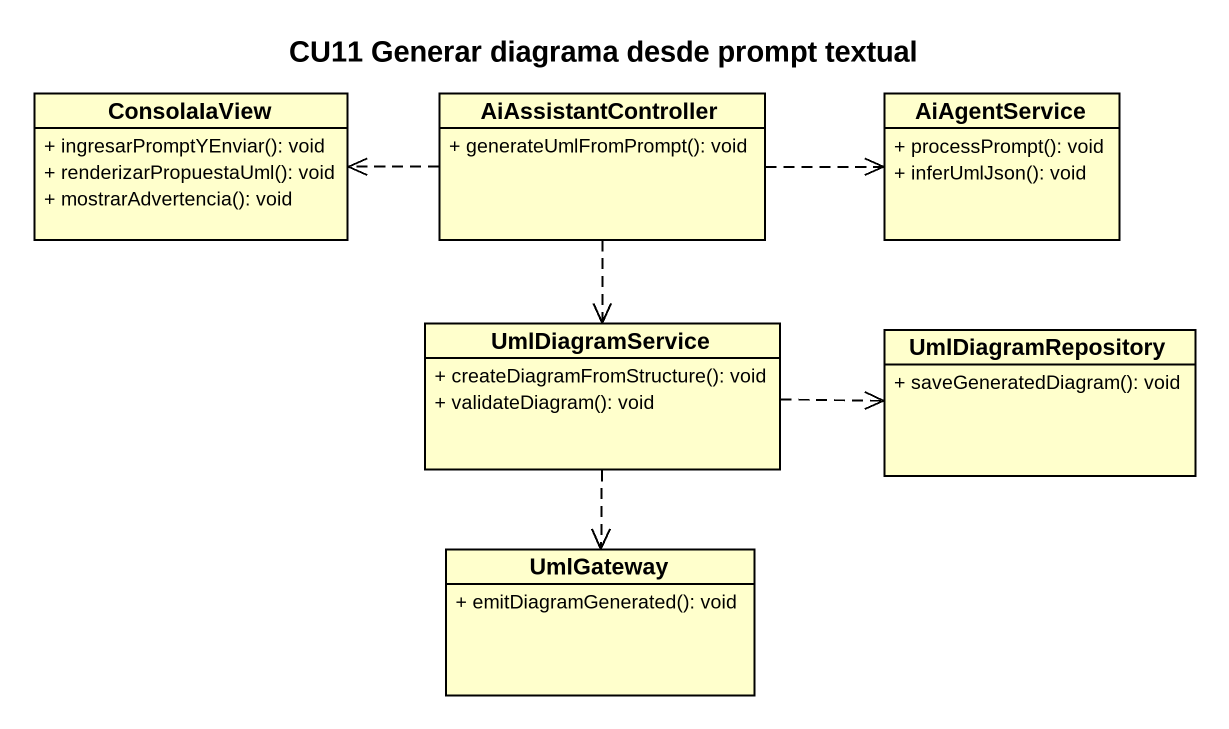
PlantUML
@startuml
title CU11 Generar diagrama desde prompt textual
hide circle
hide empty members
skinparam classAttributeIconSize 0
class ConsolaIaView {
  + ingresarPromptYEnviar(): void
  + renderizarPropuestaUml(): void
  + mostrarAdvertencia(): void
}
class AiAssistantController {
  + generateUmlFromPrompt(): void
}
class AiAgentService {
  + processPrompt(): void
  + inferUmlJson(): void
}
class UmlDiagramService {
  + createDiagramFromStructure(): void
  + validateDiagram(): void
}
class UmlDiagramRepository {
  + saveGeneratedDiagram(): void
}
class UmlGateway {
  + emitDiagramGenerated(): void
}
AiAssistantController .left.> ConsolaIaView
AiAssistantController .right.> AiAgentService
AiAssistantController ..> UmlDiagramService
UmlDiagramService .right.> UmlDiagramRepository
UmlDiagramService ..> UmlGateway
@enduml
